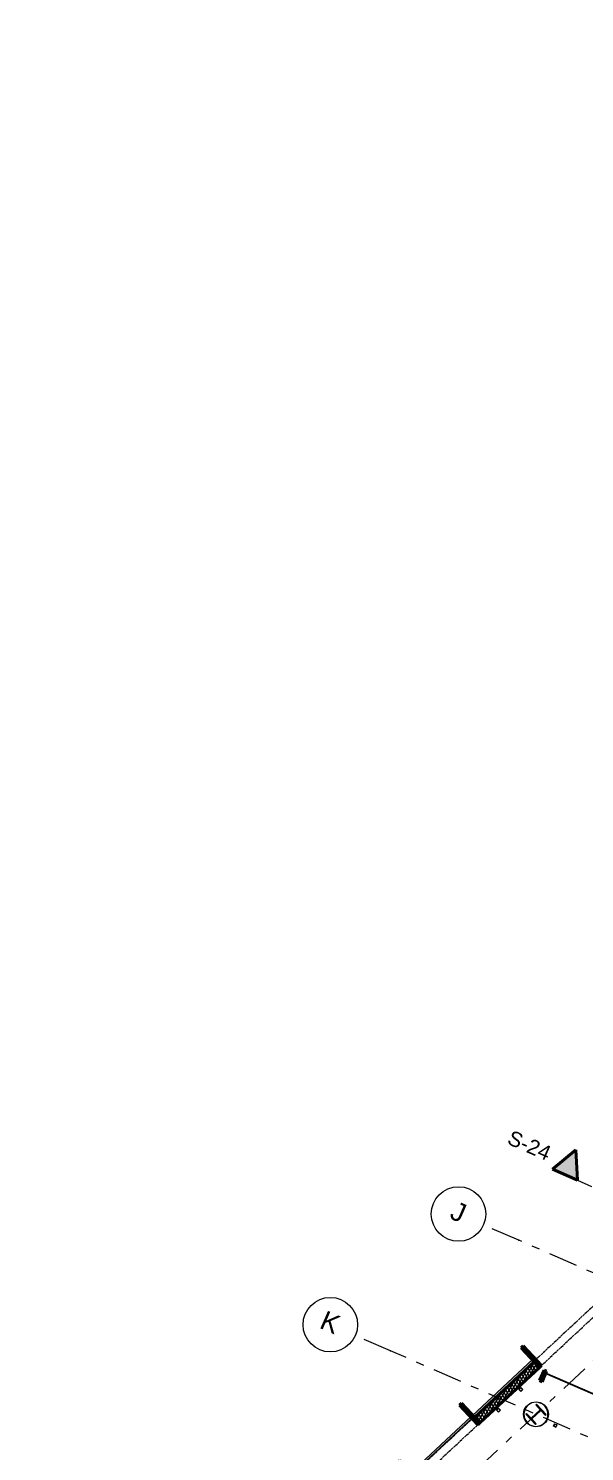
# Model space of a CAD drawing. Header units: millimetres. Extents: x -50172 to 90294, y -80883 to 25069.
# Drawn here: x -35169 to -24973, y -26079 to 23 of the extents above; entities that cross this region are included whole.
import ezdxf
from ezdxf.enums import TextEntityAlignment as Align

# ---------------------------------------------------------------- set-up
doc = ezdxf.new("R2010")
doc.units = ezdxf.units.MM
doc.header["$MEASUREMENT"] = 0
for name, pattern in [('Dashed', [564.444447, 282.222223, -282.222223]), ('Double Dashed', [1093.611073, 529.166651, -211.666656, 141.111112, -211.666656]), ('Hidden Line', [55, 45, -10])]:
    doc.linetypes.add(name, pattern=pattern)
for name, color, linetype in [('A-95-MC_Marker_Section_P2.Marker', 7, 'Continuous'), ('COLUMN.IFC Import', 7, 'Continuous'), ('New_A-15-MG_Structural_Grid_Phase_2', 7, 'Continuous'), ('New_A-25-M_Curtain_Wall', 7, 'Continuous'), ('New_A-25-M_Wall_Ext', 7, 'Continuous')]:
    doc.layers.add(name, color=color, linetype=linetype)
for name, color, linetype, lineweight in [('A-95-MC_Marker_Section_P2.Marker_Pen_No__1', 7, 'Continuous', 13), ('A-95-MC_Marker_Section_P2.Marker_Pen_No__6', 7, 'Continuous', 35), ('COLUMN.IFC Import_Pen_No__2', 8, 'Continuous', 15), ('New_A-25-M_Curtain_Wall_Pen_No__1', 7, 'Continuous', 13), ('New_A-25-M_Curtain_Wall_Pen_No__87', 8, 'Continuous', 20)]:
    doc.layers.add(name, color=color, linetype=linetype, lineweight=lineweight)
for name, color, linetype, lineweight, true_color in [('A-95-MC_Marker_Section_P2.Marker_Pen_No__25', 7, 'Continuous', 50, 0x2a2a2a), ('New_A-15-MG_Structural_Grid_Phase_2_Pen_No__222', 7, 'Continuous', 13, 0x65af33), ('New_A-25-M_Curtain_Wall_Pen_No__144', 7, 'Continuous', 0, 0xc8c8c8), ('New_A-25-M_Curtain_Wall_Pen_No__165', 7, 'Continuous', 0, 0x006060), ('New_A-25-M_Curtain_Wall_Pen_No__27', 7, 'Continuous', 50, 0x2a2a2a), ('New_A-25-M_Wall_Ext_Pen_No__107', 7, 'Continuous', 15, 0xa6a6a6), ('New_A-25-M_Wall_Ext_Pen_No__27', 7, 'Continuous', 50, 0x2a2a2a)]:
    doc.layers.add(name, color=color, linetype=linetype, lineweight=lineweight, true_color=true_color)
doc.styles.add('GENERATED_STYLE_4', font='')
doc.styles.get('GENERATED_STYLE_4').set_extended_font_data('Swis721 BT')

# ---------------------------------------------------------------- blocks, each defined once
blk = doc.blocks.new('Curtain Wall_13_1')
at = {"layer": 'New_A-25-M_Curtain_Wall_Pen_No__144', "linetype": 'Continuous'}
for points in [[(-25668, -24607), (-25716, -24586), (-25800, -24779), (-25752, -24800)], [(-24451, -25137), (-24499, -25117), (-24583, -25309), (-24535, -25330)], [(-22570, -25957), (-22618, -25936), (-22701, -26129), (-22654, -26150)], [(-21353, -26487), (-21401, -26467), (-21484, -26659), (-21437, -26680)]]:
    blk.add_hatch(color=256, dxfattribs=at).paths.add_polyline_path(points)
at = {"layer": 'New_A-25-M_Curtain_Wall_Pen_No__165', "linetype": 'Continuous', "lineweight": 0, "true_color": 0x001818}
for points in [[(-24499, -25155), (-25696, -24633), (-25700, -24642), (-24503, -25164)], [(-22618, -25974), (-24479, -25164), (-24483, -25173), (-22622, -25984)], [(-21401, -26505), (-22598, -25983), (-22602, -25992), (-21405, -26514)]]:
    blk.add_hatch(color=168, dxfattribs=at).paths.add_polyline_path(points)
at = {"layer": 'New_A-25-M_Curtain_Wall_Pen_No__1', "linetype": 'Continuous'}
for p, q in [((-25696, -24633), (-25700, -24642)), ((-25700, -24642), (-24503, -25164)), ((-24499, -25155), (-25696, -24633)), ((-24503, -25164), (-24499, -25155)), ((-24479, -25164), (-24483, -25173)), ((-24483, -25173), (-22622, -25984)), ((-22618, -25974), (-24479, -25164)), ((-22622, -25984), (-22618, -25974)), ((-22598, -25983), (-22602, -25992)), ((-22602, -25992), (-21405, -26514)), ((-21401, -26505), (-22598, -25983)), ((-21405, -26514), (-21401, -26505))]:
    blk.add_line(p, q, dxfattribs=at)
at = {"layer": 'New_A-25-M_Curtain_Wall_Pen_No__27', "linetype": 'Continuous'}
for p, q in [((-25716, -24586), (-25800, -24779)), ((-25800, -24779), (-25752, -24800)), ((-25752, -24800), (-25668, -24607)), ((-25668, -24607), (-25716, -24586)), ((-24499, -25117), (-24583, -25309)), ((-24583, -25309), (-24535, -25330)), ((-24535, -25330), (-24451, -25137)), ((-24451, -25137), (-24499, -25117)), ((-22618, -25936), (-22701, -26129)), ((-22654, -26150), (-22570, -25957)), ((-22570, -25957), (-22618, -25936)), ((-22701, -26129), (-22654, -26150)), ((-21401, -26467), (-21484, -26659)), ((-21437, -26680), (-21353, -26487)), ((-21353, -26487), (-21401, -26467)), ((-21484, -26659), (-21437, -26680))]:
    blk.add_line(p, q, dxfattribs=at)
blk = doc.blocks.new('Curtain Wall_20_1')
at = {"layer": 'New_A-25-M_Curtain_Wall_Pen_No__144', "linetype": 'Continuous'}
for points in [[(-11432, -10493), (-11469, -10527), (-11133, -10887), (-11097, -10853)], [(-12580, -11561), (-12245, -11922), (-12208, -11887), (-12543, -11527)], [(-13709, -12613), (-13374, -12973), (-13338, -12939), (-13673, -12578)], [(-14839, -13664), (-14504, -14024), (-14467, -13990), (-14802, -13630)], [(-15969, -14715), (-15633, -15075), (-15597, -15041), (-15932, -14681)], [(-17098, -15766), (-16763, -16126), (-16726, -16092), (-17062, -15732)], [(-18228, -16817), (-17893, -17177), (-17856, -17143), (-18191, -16783)], [(-26135, -24175), (-25800, -24535), (-25763, -24501), (-26098, -24141)], [(-27264, -25226), (-26929, -25587), (-26893, -25552), (-27228, -25192)], [(-28394, -26277), (-28059, -26638), (-28022, -26604), (-28357, -26243)], [(-29523, -27329), (-29188, -27689), (-29152, -27655), (-29487, -27295)], [(-30653, -28380), (-30318, -28740), (-30281, -28706), (-30616, -28346)], [(-31783, -29431), (-31447, -29791), (-31411, -29757), (-31746, -29397)], [(-32912, -30482), (-32577, -30842), (-32540, -30808), (-32876, -30448)], [(-34042, -31533), (-33707, -31893), (-33670, -31859), (-34005, -31499)], [(-35169, -32583), (-34834, -32943), (-34798, -32909), (-35133, -32549)]]:
    blk.add_hatch(color=256, dxfattribs=at).paths.add_polyline_path(points)
at = {"layer": 'New_A-25-M_Curtain_Wall_Pen_No__165', "linetype": 'Continuous', "lineweight": 0, "true_color": 0x001818}
for points in [[(-11253, -10737), (-12350, -11757), (-12328, -11781), (-11231, -10760)], [(-13458, -12832), (-12343, -11794), (-12365, -11771), (-13479, -12808)], [(-14587, -13883), (-13472, -12845), (-13494, -12822), (-14609, -13859)], [(-15717, -14934), (-14602, -13896), (-14624, -13873), (-15739, -14911)], [(-16846, -15985), (-15731, -14948), (-15753, -14924), (-16868, -15962)], [(-17976, -17036), (-16861, -15999), (-16883, -15975), (-17998, -17013)], [(-25919, -24385), (-27034, -25422), (-27012, -25446), (-25898, -24408)], [(-28142, -26497), (-27027, -25459), (-27049, -25436), (-28164, -26473)], [(-29272, -27548), (-28157, -26510), (-28179, -26487), (-29293, -27524)], [(-30401, -28599), (-29286, -27561), (-29308, -27538), (-30423, -28576)], [(-31531, -29650), (-30416, -28613), (-30438, -28589), (-31553, -29627)], [(-32660, -30701), (-31545, -29664), (-31567, -29640), (-32682, -30678)], [(-33790, -31752), (-32675, -30715), (-32697, -30692), (-33812, -31729)], [(-34918, -32802), (-33805, -31766), (-33826, -31743), (-34939, -32779)]]:
    blk.add_hatch(color=168, dxfattribs=at).paths.add_polyline_path(points)
at = {"layer": 'New_A-25-M_Curtain_Wall_Pen_No__1', "linetype": 'Continuous'}
for p, q in [((-11253, -10737), (-12350, -11757)), ((-12328, -11781), (-11231, -10760)), ((-11231, -10760), (-11253, -10737)), ((-12365, -11771), (-13479, -12808)), ((-13458, -12832), (-12343, -11794)), ((-12343, -11794), (-12365, -11771)), ((-12350, -11757), (-12328, -11781)), ((-13494, -12822), (-14609, -13859)), ((-14587, -13883), (-13472, -12845)), ((-13472, -12845), (-13494, -12822)), ((-13479, -12808), (-13458, -12832)), ((-14624, -13873), (-15739, -14911)), ((-15717, -14934), (-14602, -13896)), ((-14602, -13896), (-14624, -13873)), ((-14609, -13859), (-14587, -13883)), ((-15753, -14924), (-16868, -15962)), ((-16846, -15985), (-15731, -14948)), ((-15731, -14948), (-15753, -14924)), ((-15739, -14911), (-15717, -14934)), ((-16883, -15975), (-17998, -17013)), ((-17976, -17036), (-16861, -15999)), ((-16861, -15999), (-16883, -15975)), ((-16868, -15962), (-16846, -15985)), ((-17998, -17013), (-17976, -17036)), ((-25919, -24385), (-27034, -25422)), ((-27012, -25446), (-25898, -24408)), ((-25898, -24408), (-25919, -24385)), ((-27049, -25436), (-28164, -26473)), ((-28142, -26497), (-27027, -25459)), ((-27027, -25459), (-27049, -25436)), ((-27034, -25422), (-27012, -25446)), ((-28179, -26487), (-29293, -27524)), ((-29272, -27548), (-28157, -26510)), ((-28157, -26510), (-28179, -26487)), ((-28164, -26473), (-28142, -26497)), ((-29308, -27538), (-30423, -28576)), ((-30401, -28599), (-29286, -27561)), ((-29286, -27561), (-29308, -27538)), ((-29293, -27524), (-29272, -27548)), ((-30438, -28589), (-31553, -29627)), ((-31531, -29650), (-30416, -28613)), ((-30416, -28613), (-30438, -28589)), ((-30423, -28576), (-30401, -28599)), ((-31567, -29640), (-32682, -30678)), ((-32660, -30701), (-31545, -29664)), ((-31545, -29664), (-31567, -29640)), ((-31553, -29627), (-31531, -29650)), ((-32697, -30692), (-33812, -31729)), ((-33790, -31752), (-32675, -30715)), ((-32675, -30715), (-32697, -30692)), ((-32682, -30678), (-32660, -30701)), ((-33826, -31743), (-34939, -32779)), ((-34918, -32802), (-33805, -31766)), ((-33805, -31766), (-33826, -31743)), ((-33812, -31729), (-33790, -31752)), ((-34939, -32779), (-34918, -32802))]:
    blk.add_line(p, q, dxfattribs=at)
at = {"layer": 'New_A-25-M_Curtain_Wall_Pen_No__27', "linetype": 'Continuous'}
for p, q in [((-11432, -10493), (-11469, -10527)), ((-11469, -10527), (-11133, -10887)), ((-11097, -10853), (-11432, -10493)), ((-11133, -10887), (-11097, -10853)), ((-12543, -11527), (-12580, -11561)), ((-12580, -11561), (-12245, -11922)), ((-12208, -11887), (-12543, -11527)), ((-12245, -11922), (-12208, -11887)), ((-13673, -12578), (-13709, -12613)), ((-13709, -12613), (-13374, -12973)), ((-13338, -12939), (-13673, -12578)), ((-13374, -12973), (-13338, -12939)), ((-14802, -13630), (-14839, -13664)), ((-14839, -13664), (-14504, -14024)), ((-14467, -13990), (-14802, -13630)), ((-14504, -14024), (-14467, -13990)), ((-15932, -14681), (-15969, -14715)), ((-15969, -14715), (-15633, -15075)), ((-15597, -15041), (-15932, -14681)), ((-15633, -15075), (-15597, -15041)), ((-17062, -15732), (-17098, -15766)), ((-17098, -15766), (-16763, -16126)), ((-16726, -16092), (-17062, -15732)), ((-16763, -16126), (-16726, -16092)), ((-18191, -16783), (-18228, -16817)), ((-18228, -16817), (-17893, -17177)), ((-17856, -17143), (-18191, -16783)), ((-17893, -17177), (-17856, -17143)), ((-26098, -24141), (-26135, -24175)), ((-26135, -24175), (-25800, -24535)), ((-25763, -24501), (-26098, -24141)), ((-25800, -24535), (-25763, -24501)), ((-27228, -25192), (-27264, -25226)), ((-27264, -25226), (-26929, -25587)), ((-26893, -25552), (-27228, -25192)), ((-26929, -25587), (-26893, -25552)), ((-28357, -26243), (-28394, -26277)), ((-28394, -26277), (-28059, -26638)), ((-28022, -26604), (-28357, -26243)), ((-28059, -26638), (-28022, -26604)), ((-29487, -27295), (-29523, -27329)), ((-29523, -27329), (-29188, -27689)), ((-29152, -27655), (-29487, -27295)), ((-29188, -27689), (-29152, -27655)), ((-30616, -28346), (-30653, -28380)), ((-30653, -28380), (-30318, -28740)), ((-30281, -28706), (-30616, -28346)), ((-30318, -28740), (-30281, -28706)), ((-31746, -29397), (-31783, -29431)), ((-31783, -29431), (-31447, -29791)), ((-31411, -29757), (-31746, -29397)), ((-31447, -29791), (-31411, -29757)), ((-32876, -30448), (-32912, -30482)), ((-32912, -30482), (-32577, -30842)), ((-32540, -30808), (-32876, -30448)), ((-32577, -30842), (-32540, -30808)), ((-34005, -31499), (-34042, -31533)), ((-34042, -31533), (-33707, -31893)), ((-33670, -31859), (-34005, -31499)), ((-33707, -31893), (-33670, -31859)), ((-35133, -32549), (-35169, -32583)), ((-35169, -32583), (-34834, -32943)), ((-34798, -32909), (-35133, -32549)), ((-34834, -32943), (-34798, -32909))]:
    blk.add_line(p, q, dxfattribs=at)
blk = doc.blocks.new('Wall_146_1', base_point=(-26929, -25587))
at = {"layer": 'New_A-25-M_Curtain_Wall_Pen_No__87', "linetype": 'Hidden Line', "flags": 128}
for points in [[(-27031, -25477), (-28124, -26494)], [(-26929, -25587), (-27031, -25477)], [(-28022, -26604), (-26929, -25587)], [(-28124, -26494), (-28022, -26604)]]:
    blk.add_lwpolyline(points, dxfattribs=at)
blk = doc.blocks.new('Wall_163_1', base_point=(-24670, -23483))
at = {"layer": 'New_A-25-M_Curtain_Wall_Pen_No__87', "linetype": 'Hidden Line', "flags": 128}
for points in [[(-24772, -23373), (-25865, -24392)], [(-25763, -24501), (-24670, -23483)], [(-24670, -23483), (-24772, -23373)], [(-25865, -24392), (-25763, -24501)]]:
    blk.add_lwpolyline(points, dxfattribs=at)
blk = doc.blocks.new('Wall_200_1', base_point=(-25800, -24535))
at = {"layer": 'New_A-25-M_Wall_Ext_Pen_No__107', "linetype": 'Continuous'}
h = blk.add_hatch(dxfattribs=at)
h.set_pattern_fill('Batt_Insulation_0001', color=256, style=0, pattern_type=2)
h.set_pattern_definition([(60, (0, 0), (-43.30127, 25), []), (120, (0, 0), (43.30127, 25), [])])
h.paths.add_polyline_path([(-25895, -24433), (-26988, -25450), (-26893, -25552), (-25800, -24535)])
at = {"layer": 'New_A-25-M_Wall_Ext_Pen_No__27', "linetype": 'Continuous', "flags": 128}
for points in [[(-25895, -24433), (-26988, -25450)], [(-26893, -25552), (-25800, -24535)], [(-25800, -24535), (-25895, -24433)], [(-26988, -25450), (-26893, -25552)]]:
    blk.add_lwpolyline(points, dxfattribs=at)
blk = doc.blocks.new('Wall_201_1', base_point=(-25799, -24535))
at = {"layer": 'New_A-25-M_Curtain_Wall_Pen_No__87', "linetype": 'Hidden Line', "flags": 128}
for points in [[(-25901, -24425), (-26994, -25442)], [(-26892, -25552), (-25799, -24535)], [(-25799, -24535), (-25901, -24425)], [(-26994, -25442), (-26892, -25552)]]:
    blk.add_lwpolyline(points, dxfattribs=at)
blk = doc.blocks.new('Standard grid marker_23')
at = {"layer": 'New_A-15-MG_Structural_Grid_Phase_2_Pen_No__222', "linetype": 'Double Dashed'}
blk.add_line((2643, 0), (48998, 0), dxfattribs=at)
at = {"layer": 'New_A-15-MG_Structural_Grid_Phase_2_Pen_No__222', "style": 'GENERATED_STYLE_4'}
blk.add_attdef('AC_MarkerText_1', text='', height=350, rotation=113.5, dxfattribs=at).set_placement((-500, -1294), align=Align.MIDDLE_CENTER)
blk = doc.blocks.new('Discrete Accessory 458')
at = {"layer": 'COLUMN.IFC Import_Pen_No__2', "linetype": 'Continuous'}
for p, q in [((-25, 25), (25, 25)), ((-25, -25), (-25, 25)), ((-21, 21), (-21, -21)), ((21, 21), (-21, 21)), ((21, -21), (21, 21)), ((25, 25), (25, -25)), ((25, -25), (-25, -25)), ((-21, -21), (21, -21))]:
    blk.add_line(p, q, dxfattribs=at)
blk = doc.blocks.new('Discrete Accessory 459')
at = {"layer": 'COLUMN.IFC Import_Pen_No__2', "linetype": 'Continuous'}
for p, q in [((-25, 25), (25, 25)), ((-25, -25), (-25, 25)), ((-21, 21), (-21, -21)), ((21, 21), (-21, 21)), ((21, -21), (21, 21)), ((25, 25), (25, -25)), ((25, -25), (-25, -25)), ((-21, -21), (21, -21))]:
    blk.add_line(p, q, dxfattribs=at)
blk = doc.blocks.new('Column 92')
at = {"layer": 'COLUMN.IFC Import_Pen_No__2', "linetype": 'Continuous'}
for p, q in [((-228.5, 0), (-225.029, 39.679)), ((-225.029, 39.679), (-214.72, 78.152)), ((-217.15, 38.289), (-220.5, 0)), ((-207.202, 75.415), (-217.15, 38.289)), ((-214.72, 78.152), (-197.887, 114.25)), ((-190.959, 110.25), (-207.202, 75.415)), ((-197.887, 114.25), (-175.041, 146.877)), ((-168.913, 141.735), (-190.959, 110.25)), ((-175.041, 146.877), (-146.877, 175.041)), ((-141.735, 168.913), (-168.913, 141.735)), ((-146.877, 175.041), (-114.25, 197.887)), ((-110.25, 190.959), (-141.735, 168.913)), ((-114.25, 197.887), (-78.152, 214.72)), ((-75.415, 207.202), (-110.25, 190.959)), ((-78.152, 214.72), (-39.679, 225.029)), ((-38.289, 217.15), (-75.415, 207.202)), ((-39.679, 225.029), (0, 228.5)), ((0, 220.5), (-38.289, 217.15)), ((0, 228.5), (39.679, 225.029)), ((38.289, 217.15), (0, 220.5)), ((75.415, 207.202), (38.289, 217.15)), ((39.679, 225.029), (78.152, 214.72)), ((110.25, 190.959), (75.415, 207.202)), ((78.152, 214.72), (114.25, 197.887)), ((141.735, 168.913), (110.25, 190.959)), ((114.25, 197.887), (146.877, 175.041)), ((168.913, 141.735), (141.735, 168.913)), ((146.877, 175.041), (175.041, 146.877)), ((190.959, 110.25), (168.913, 141.735)), ((175.041, 146.877), (197.887, 114.25)), ((207.202, 75.415), (190.959, 110.25)), ((197.887, 114.25), (214.72, 78.152)), ((217.15, 38.289), (207.202, 75.415)), ((214.72, 78.152), (225.029, 39.679)), ((220.5, 0), (217.15, 38.289)), ((217.15, -38.289), (220.5, 0)), ((225.029, 39.679), (228.5, 0)), ((228.5, 0), (225.029, -39.679)), ((-225.029, -39.679), (-228.5, 0)), ((-214.72, -78.152), (-225.029, -39.679)), ((-220.5, 0), (-217.15, -38.289)), ((-217.15, -38.289), (-207.202, -75.415)), ((-197.887, -114.25), (-214.72, -78.152)), ((-207.202, -75.415), (-190.959, -110.25)), ((-175.041, -146.877), (-197.887, -114.25)), ((-190.959, -110.25), (-168.913, -141.735)), ((-146.877, -175.041), (-175.041, -146.877)), ((-168.913, -141.735), (-141.735, -168.913)), ((-114.25, -197.887), (-146.877, -175.041)), ((-141.735, -168.913), (-110.25, -190.959)), ((-78.152, -214.72), (-114.25, -197.887)), ((-110.25, -190.959), (-75.415, -207.202)), ((-39.679, -225.029), (-78.152, -214.72)), ((-75.415, -207.202), (-38.289, -217.15)), ((0, -228.5), (-39.679, -225.029)), ((-38.289, -217.15), (0, -220.5)), ((0, -220.5), (38.289, -217.15)), ((39.679, -225.029), (0, -228.5)), ((38.289, -217.15), (75.415, -207.202)), ((78.152, -214.72), (39.679, -225.029)), ((75.415, -207.202), (110.25, -190.959)), ((114.25, -197.887), (78.152, -214.72)), ((110.25, -190.959), (141.735, -168.913)), ((146.877, -175.041), (114.25, -197.887)), ((141.735, -168.913), (168.913, -141.735)), ((175.041, -146.877), (146.877, -175.041)), ((168.913, -141.735), (190.959, -110.25)), ((197.887, -114.25), (175.041, -146.877)), ((190.959, -110.25), (207.202, -75.415)), ((214.72, -78.152), (197.887, -114.25)), ((207.202, -75.415), (217.15, -38.289)), ((225.029, -39.679), (214.72, -78.152))]:
    blk.add_line(p, q, dxfattribs=at)
blk = doc.blocks.new('Discrete Accessory 695')
at = {"layer": 'COLUMN.IFC Import_Pen_No__2', "linetype": 'Continuous'}
for p, q in [((129.4, 133.35), (-129.4, 133.35)), ((-129.4, 133.35), (-129.4, 112.85)), ((-129.4, 112.85), (-6.4, 112.85)), ((-6.4, 112.85), (-6.4, -112.85)), ((6.4, -112.85), (6.4, 112.85)), ((6.4, 112.85), (129.4, 112.85)), ((129.4, 112.85), (129.4, 133.35)), ((-6.4, -112.85), (-129.4, -112.85)), ((-129.4, -112.85), (-129.4, -133.35)), ((-129.4, -133.35), (129.4, -133.35)), ((129.4, -112.85), (6.4, -112.85)), ((129.4, -133.35), (129.4, -112.85))]:
    blk.add_line(p, q, dxfattribs=at)
blk = doc.blocks.new('Discrete Accessory 815')
at = {"layer": 'COLUMN.IFC Import_Pen_No__2', "linetype": 'Continuous'}
for p, q in [((-25, 25), (25, 25)), ((-25, -25), (-25, 25)), ((-21, 21), (-21, -21)), ((21, 21), (-21, 21)), ((21, -21), (21, 21)), ((25, 25), (25, -25)), ((25, -25), (-25, -25)), ((-21, -21), (21, -21))]:
    blk.add_line(p, q, dxfattribs=at)
blk = doc.blocks.new('Standard grid marker_32')
at = {"layer": 'New_A-15-MG_Structural_Grid_Phase_2_Pen_No__222', "linetype": 'Double Dashed'}
for p, q in [((705, 0), (53258, 0)), ((53258, 0), (53963, 0))]:
    blk.add_line(p, q, dxfattribs=at)
at = {"layer": 'New_A-15-MG_Structural_Grid_Phase_2_Pen_No__222', "linetype": 'Continuous'}
blk.add_circle((54463, 0), 500, dxfattribs=at)
at = {"layer": 'New_A-15-MG_Structural_Grid_Phase_2_Pen_No__222', "linetype": 'Double Dashed'}
blk.add_point((53258, 0), dxfattribs=at)
blk.add_point((53258, 0), dxfattribs=at)
at = {"layer": 'New_A-15-MG_Structural_Grid_Phase_2_Pen_No__222', "style": 'GENERATED_STYLE_4'}
for tag, p in [('AC_MarkerText_1_0', (-500, 39)), ('AC_MarkerText_1_1', (54463, 39))]:
    blk.add_attdef(tag, text='', height=350, rotation=180, dxfattribs=at).set_placement(p, align=Align.MIDDLE_CENTER)
blk = doc.blocks.new('Standard grid marker_33')
at = {"layer": 'New_A-15-MG_Structural_Grid_Phase_2_Pen_No__222', "linetype": 'Double Dashed'}
for p, q in [((705, 0), (54601, 0)), ((54601, 0), (55306, 0))]:
    blk.add_line(p, q, dxfattribs=at)
at = {"layer": 'New_A-15-MG_Structural_Grid_Phase_2_Pen_No__222', "linetype": 'Continuous'}
blk.add_circle((55806, 0), 500, dxfattribs=at)
at = {"layer": 'New_A-15-MG_Structural_Grid_Phase_2_Pen_No__222', "linetype": 'Double Dashed'}
blk.add_point((54601, 0), dxfattribs=at)
blk.add_point((54601, 0), dxfattribs=at)
at = {"layer": 'New_A-15-MG_Structural_Grid_Phase_2_Pen_No__222', "style": 'GENERATED_STYLE_4'}
for tag, p in [('AC_MarkerText_1_0', (-500, 43)), ('AC_MarkerText_1_1', (55806, 43))]:
    blk.add_attdef(tag, text='', height=350, rotation=180, dxfattribs=at).set_placement(p, align=Align.MIDDLE_CENTER)
blk = doc.blocks.new('Cutting Plane_4_1', base_point=(-25330, -21003))
at = {"layer": 'A-95-MC_Marker_Section_P2.Marker_Pen_No__25', "linetype": 'Continuous'}
blk.add_hatch(color=256, dxfattribs=at).paths.add_polyline_path([(-25560, -20903), (-25101, -21103), (-25131, -20544)])
at = {"layer": 'A-95-MC_Marker_Section_P2.Marker_Pen_No__1', "linetype": 'Dashed'}
blk.add_line((-25101, -21103), (22392, -41812), dxfattribs=at)
at = {"layer": 'A-95-MC_Marker_Section_P2.Marker_Pen_No__25', "linetype": 'Continuous'}
for p, q in [((-25131, -20544), (-25560, -20903)), ((-25101, -21103), (-25131, -20544)), ((-25560, -20903), (-25101, -21103))]:
    blk.add_line(p, q, dxfattribs=at)
at = {"layer": 'A-95-MC_Marker_Section_P2.Marker_Pen_No__6', "insert": (-26412, -20431), "char_height": 275, "attachment_point": 7, "rotation": 336.4404, "style": 'GENERATED_STYLE_4'}
blk.add_mtext('\\A1;{\\fSwis721 BT|b0|i0|c0|p34;S-24}', dxfattribs=at)
blk = doc.blocks.new('Cutting Plane_9_1', base_point=(-22092, -23539))
at = {"layer": 'A-95-MC_Marker_Section_P2.Marker_Pen_No__25', "linetype": 'Continuous'}
for points in [[(-21992, -23310), (-22192, -23768), (-21633, -23739)], [(-26233, -33037), (-26033, -32579), (-25675, -33008)]]:
    blk.add_hatch(color=256, dxfattribs=at).paths.add_polyline_path(points)
at = {"layer": 'A-95-MC_Marker_Section_P2.Marker_Pen_No__1', "linetype": 'Dashed'}
blk.add_line((-22192, -23768), (-26033, -32579), dxfattribs=at)
at = {"layer": 'A-95-MC_Marker_Section_P2.Marker_Pen_No__25', "linetype": 'Continuous'}
for p, q in [((-21992, -23310), (-22192, -23768)), ((-21633, -23739), (-21992, -23310)), ((-22192, -23768), (-21633, -23739)), ((-26233, -33037), (-26033, -32579)), ((-26033, -32579), (-25675, -33008)), ((-25675, -33008), (-26233, -33037))]:
    blk.add_line(p, q, dxfattribs=at)
at = {"layer": 'A-95-MC_Marker_Section_P2.Marker_Pen_No__6', "char_height": 275, "rotation": 66.4404, "style": 'GENERATED_STYLE_4'}
for insert, attachment_point in [((-21580, -23325), 7), ((-25942, -33328), 9)]:
    blk.add_mtext('\\A1;{\\fSwis721 BT|b0|i0|c0|p34;S-169}', dxfattribs=dict(at, insert=insert, attachment_point=attachment_point))

msp = doc.modelspace()

# ---------------------------------------------------------------- block references
at = {"layer": 'A-95-MC_Marker_Section_P2.Marker'}
for name, p in [('Cutting Plane_4_1', (-25330.5, -21002.6)), ('Cutting Plane_9_1', (-22091.6, -23538.9))]:
    msp.add_blockref(name, p, dxfattribs=at)
at = {"layer": 'COLUMN.IFC Import', "linetype": 'Continuous', "zscale": 1000}
for name, p, rotation in [('Discrete Accessory 458', (-26142.1, -24941), 222.940410901894), ('Discrete Accessory 459', (-26549.1, -25319.8), 222.940410901894), ('Column 92', (-25863.5, -25396.4), 9.690783080882904), ('Discrete Accessory 695', (-25863.5, -25396.4), 312.9404109018942), ('Discrete Accessory 815', (-25511.3, -25602.2), 246.4404115839877)]:
    msp.add_blockref(name, p, dxfattribs=dict(at, rotation=rotation))
at = {"layer": 'New_A-15-MG_Structural_Grid_Phase_2', "color": 8, "linetype": 'Continuous', "lineweight": 15, "zscale": 1000, "rotation": 222.9404146370858}
msp.add_blockref('Standard grid marker_23', (3387.7, 1823.7), dxfattribs=at)
at = {"layer": 'New_A-15-MG_Structural_Grid_Phase_2', "color": 8, "linetype": 'Continuous', "lineweight": 15}
ref = msp.add_blockref('Standard grid marker_32', (22639.6, -43491.3), dxfattribs=dict(at, zscale=1000, rotation=156.4404115839929))
ref.add_attrib('AC_MarkerText_1_1', 'J', dxfattribs={"layer": 'New_A-15-MG_Structural_Grid_Phase_2_Pen_No__222', "color": 85, "true_color": 0x65af33, "height": 350, "rotation": 336.44041, "style": 'GENERATED_STYLE_4'}).set_placement((-27283.9, -21683.5), align=Align.MIDDLE_CENTER)
ref = msp.add_blockref('Standard grid marker_33', (21520.4, -46057.9), dxfattribs=dict(at, zscale=1000, rotation=156.4404115839929))
ref.add_attrib('AC_MarkerText_1_1', 'K', dxfattribs={"layer": 'New_A-15-MG_Structural_Grid_Phase_2_Pen_No__222', "color": 85, "true_color": 0x65af33, "height": 350, "rotation": 336.44041, "style": 'GENERATED_STYLE_4'}).set_placement((-29634, -23708.7), align=Align.MIDDLE_CENTER)
at = {"layer": 'New_A-25-M_Curtain_Wall', "linetype": 'Continuous', "lineweight": 0}
for name in ['Curtain Wall_20_1', 'Curtain Wall_13_1']:
    msp.add_blockref(name, (0, 0), dxfattribs=at)
at = {"layer": 'New_A-25-M_Curtain_Wall', "color": 250, "lineweight": 50, "true_color": 0x2a2a2a}
for name, p in [('Wall_163_1', (-24670, -23482.6)), ('Wall_201_1', (-25799.2, -24535)), ('Wall_146_1', (-26929.1, -25586.5))]:
    msp.add_blockref(name, p, dxfattribs=at)
at = {"layer": 'New_A-25-M_Wall_Ext', "color": 250, "lineweight": 50, "true_color": 0x2a2a2a}
msp.add_blockref('Wall_200_1', (-25799.5, -24535.4), dxfattribs=at)

doc.saveas('drawing.dxf')
